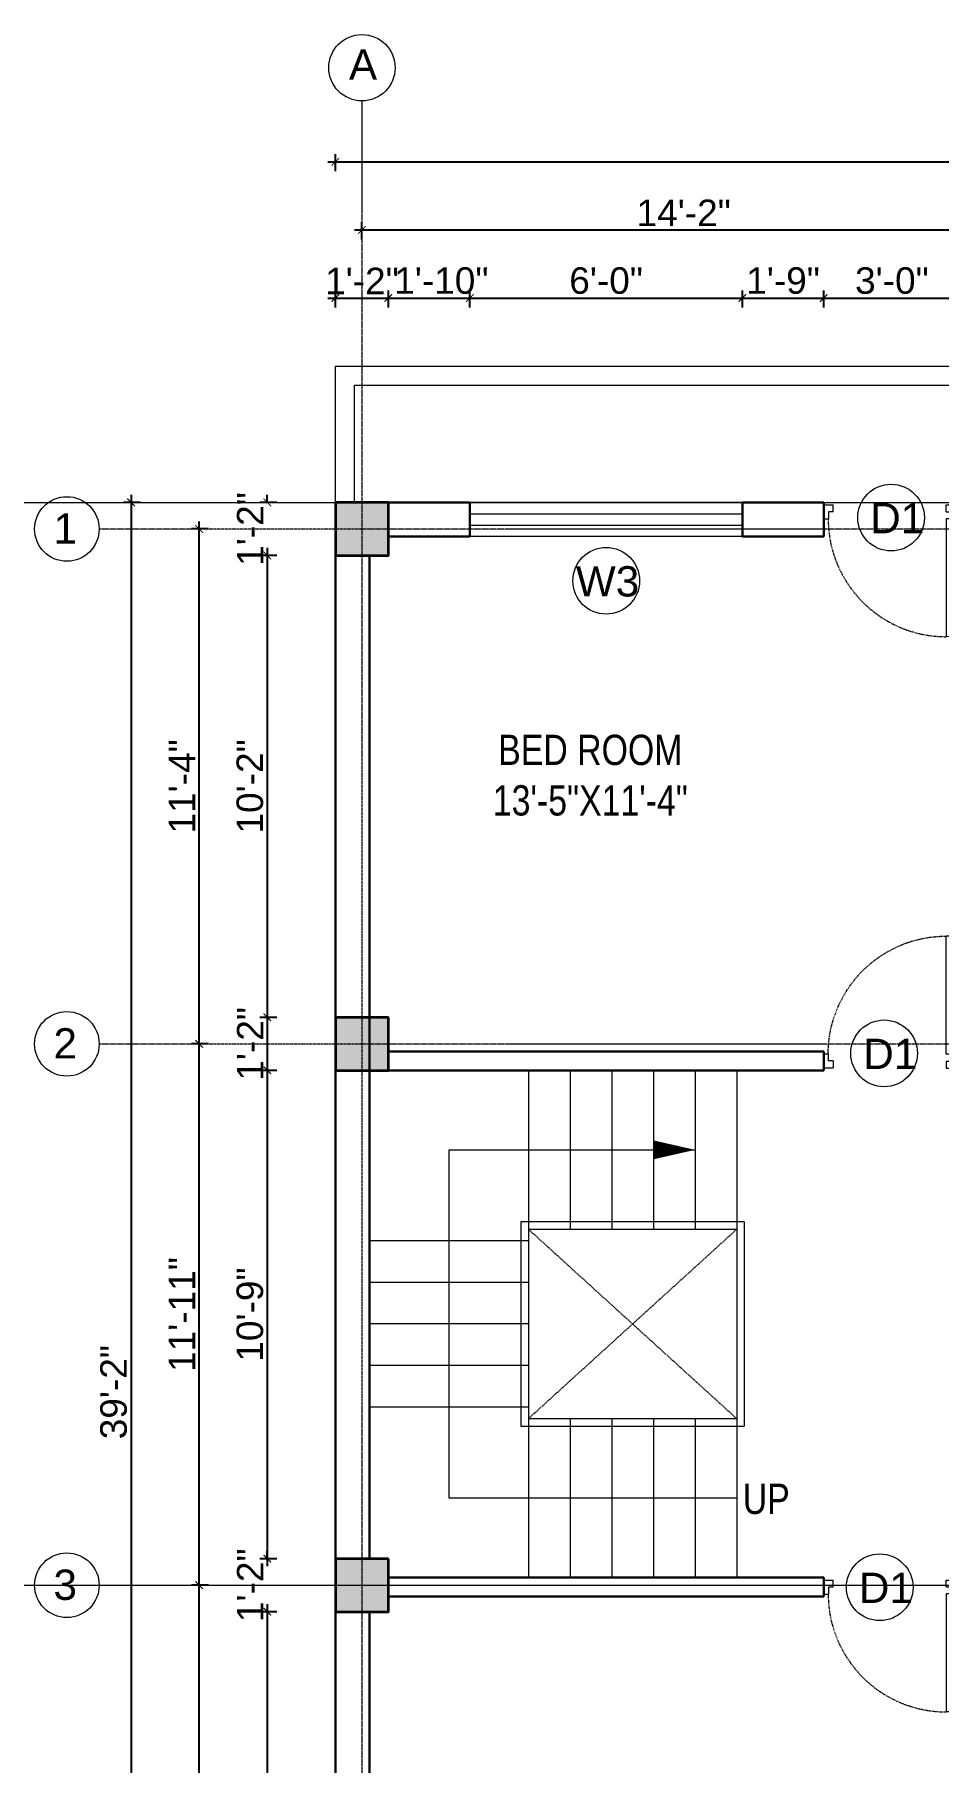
# Model space of a CAD drawing. Header units: inches. Extents: x 84707 to 107235, y 3922 to 10323.
# Drawn here: x 85953.5 to 86192.3, y 9822.7 to 10279.1 of the extents above; entities that cross this region are included whole.
import ezdxf

# ---------------------------------------------------------------- set-up
doc = ezdxf.new("R2010")
doc.units = ezdxf.units.IN
doc.header["$MEASUREMENT"] = 0
doc.linetypes.add('CENTER', pattern=[2, 1.25, -0.25, 0.25, -0.25])
doc.linetypes.add('HIDDEN', pattern=[0.375, 0.25, -0.125])
for name, color, linetype, lineweight in [('Annotate-Lite.w', 4, 'Continuous', 9), ('Annotations-Bold.w', 2, 'Continuous', 13), ('COLOUM', 3, 'Continuous', 35), ('DIM-2', 4, 'Continuous', 20), ('Door-Window.w', 4, 'Continuous', 15), ('HA', 254, 'Continuous', 9), ('stair', 6, 'Continuous', 5), ('wall', 240, 'Continuous', 30), ('wall light', 6, 'Continuous', 18), ('window', 130, 'Continuous', 13)]:
    doc.layers.add(name, color=color, linetype=linetype, lineweight=lineweight)
doc.styles.add('ARAIL', font='arial.ttf')
doc.styles.add('DIM', font='arial.ttf', dxfattribs={"width": 0.8})
doc.styles.add('gaurav', font='arial.ttf')
doc.dimstyles.new('8 inch dim', dxfattribs={"dimtxt": 7, "dimasz": 2, "dimexe": 2, "dimexo": 1, "dimgap": 1, "dimtad": 1, "dimdec": 0, "dimzin": 3, "dimdsep": 46, "dimlunit": 4, "dimtxsty": 'ARAIL', "dimblk": 'ARCHTICK', "dimcen": 0.09, "dimdle": 2, "dimadec": 0, "dimazin": 0, "dimtfac": 1, "dimtdec": 0, "dimtix": 1, "dimtofl": 0, "dimtmove": 1, "dimatfit": 3, "dimldrblk": 'ARCHTICK', "dimfxlon": 1, "dimtolj": 1, "dimtzin": 0, "dimarcsym": 0})

# ---------------------------------------------------------------- blocks, each defined once
blk = doc.blocks.new('column 14')
at = {"layer": 'COLOUM'}
h = blk.add_hatch(color=256, dxfattribs=at)
h.dxf.hatch_style = 1
h.paths.add_polyline_path([(7, 7), (-7, 7), (-7, -7), (7, -7)])
blk.add_lwpolyline([(7, 7), (7, -7), (-7, -7), (-7, 7)], close=True, dxfattribs=at)
blk = doc.blocks.new('*U9')
at = {"layer": 'Door-Window.w', "ltscale": 3}
for p, q in [((11067.44, 10097.93), (11092.24, 10116.76)), ((11092.24, 10116.76), (11093, 10115.8)), ((11068.18, 10096.96), (11093, 10115.8)), ((11063.03, 10097.66), (11065.96, 10099.89)), ((11065.96, 10099.89), (11067.44, 10097.93)), ((11065.97, 10096.82), (11067.44, 10097.93)), ((11067.44, 10097.93), (11068.18, 10096.96)), ((11065.25, 10094.74), (11063.03, 10097.66)), ((11066.71, 10095.85), (11065.25, 10094.74)), ((11066.71, 10095.85), (11065.97, 10096.82)), ((11084.8, 10072.06), (11083.33, 10070.95)), ((11084.81, 10068.99), (11083.33, 10070.95)), ((11084.8, 10072.06), (11085.54, 10071.08)), ((11084.81, 10068.99), (11087.74, 10071.22)), ((11085.54, 10071.08), (11087, 10072.19)), ((11087.74, 10071.22), (11087, 10072.19))]:
    blk.add_line(p, q, dxfattribs=at)
at = {"layer": 'Door-Window.w', "color": 9, "linetype": 'HIDDEN', "lineweight": 18}
blk.add_arc((11068.18, 10096.96), 31.16, 307.2347, 37.1906, dxfattribs=at)
blk = doc.blocks.new('_ArchTick')
at = {"color": 0, "linetype": 'ByBlock', "const_width": 0.15}
blk.add_lwpolyline([(-0.5, -0.5), (0.5, 0.5)], dxfattribs=at)
blk = doc.blocks.new('*D428')
at = {"layer": 'Defpoints', "color": 0, "transparency": 16777216}
for p in [(86033, 10155.52), (85979, 9685.52), (86033, 9685.52)]:
    blk.add_point(p, dxfattribs=at)
at = {"layer": 'DIM-2', "color": 0, "lineweight": -2, "transparency": 16777216}
for p, q in [((85981.5, 10155.52), (85977, 10155.52)), ((85979, 10157.52), (85979, 9683.52)), ((85981.5, 9685.52), (85977, 9685.52))]:
    blk.add_line(p, q, dxfattribs=at)
at = {"layer": 'DIM-2', "color": 0, "lineweight": -2, "transparency": 16777216, "xscale": 2, "yscale": 2, "zscale": 2}
for p, rotation in [((85979, 10155.52), 90), ((85979, 9685.52), 270)]:
    blk.add_blockref('_ArchTick', p, dxfattribs=dict(at, rotation=rotation))
at = {"layer": 'DIM-2', "color": 0, "transparency": 16777216, "insert": (85974.42, 9920.52), "char_height": 7, "attachment_point": 5, "rotation": 90, "style": 'ARAIL'}
blk.add_mtext('\\A1;39\'-2"', dxfattribs=at)
blk = doc.blocks.new('*D531')
at = {"layer": 'Defpoints', "color": 0, "transparency": 16777216}
for p in [(86047, 10209.52), (86033, 10155.52), (86047, 10155.52)]:
    blk.add_point(p, dxfattribs=at)
at = {"layer": 'DIM-2', "color": 0, "lineweight": -2, "transparency": 16777216}
for p, q in [((86033, 10207.02), (86033, 10211.52)), ((86047, 10207.02), (86047, 10211.52)), ((86031, 10209.52), (86049, 10209.52))]:
    blk.add_line(p, q, dxfattribs=at)
at = {"layer": 'DIM-2', "color": 0, "lineweight": -2, "transparency": 16777216, "xscale": 2, "yscale": 2, "zscale": 2, "rotation": 180}
blk.add_blockref('_ArchTick', (86033, 10209.52), dxfattribs=at)
at = {"layer": 'DIM-2', "color": 0, "lineweight": -2, "transparency": 16777216, "xscale": 2, "yscale": 2, "zscale": 2}
blk.add_blockref('_ArchTick', (86047, 10209.52), dxfattribs=at)
at = {"layer": 'DIM-2', "color": 0, "transparency": 16777216, "insert": (86040, 10214.03), "char_height": 7, "attachment_point": 5, "style": 'ARAIL'}
blk.add_mtext('\\A1;1\'-2"', dxfattribs=at)
blk = doc.blocks.new('*D532')
at = {"layer": 'Defpoints', "color": 0, "transparency": 16777216}
for p in [(86068.5, 10209.52), (86047, 10155.52), (86068.5, 10155.52)]:
    blk.add_point(p, dxfattribs=at)
at = {"layer": 'DIM-2', "color": 0, "lineweight": -2, "transparency": 16777216}
for p, q in [((86047, 10207.02), (86047, 10211.52)), ((86068.5, 10207.02), (86068.5, 10211.52)), ((86045, 10209.52), (86070.5, 10209.52))]:
    blk.add_line(p, q, dxfattribs=at)
at = {"layer": 'DIM-2', "color": 0, "lineweight": -2, "transparency": 16777216, "xscale": 2, "yscale": 2, "zscale": 2, "rotation": 180}
blk.add_blockref('_ArchTick', (86047, 10209.52), dxfattribs=at)
at = {"layer": 'DIM-2', "color": 0, "lineweight": -2, "transparency": 16777216, "xscale": 2, "yscale": 2, "zscale": 2}
blk.add_blockref('_ArchTick', (86068.5, 10209.52), dxfattribs=at)
at = {"layer": 'DIM-2', "color": 0, "transparency": 16777216, "insert": (86060.98, 10214.09), "char_height": 7, "attachment_point": 5, "style": 'ARAIL'}
blk.add_mtext('\\A1;1\'-10"', dxfattribs=at)
blk = doc.blocks.new('*D533')
at = {"layer": 'Defpoints', "color": 0, "transparency": 16777216}
for p in [(86140.5, 10209.52), (86068.5, 10155.52), (86140.5, 10155.52)]:
    blk.add_point(p, dxfattribs=at)
at = {"layer": 'DIM-2', "color": 0, "lineweight": -2, "transparency": 16777216}
for p, q in [((86068.5, 10207.02), (86068.5, 10211.52)), ((86140.5, 10207.02), (86140.5, 10211.52)), ((86066.5, 10209.52), (86142.5, 10209.52))]:
    blk.add_line(p, q, dxfattribs=at)
at = {"layer": 'DIM-2', "color": 0, "lineweight": -2, "transparency": 16777216, "xscale": 2, "yscale": 2, "zscale": 2, "rotation": 180}
blk.add_blockref('_ArchTick', (86068.5, 10209.52), dxfattribs=at)
at = {"layer": 'DIM-2', "color": 0, "lineweight": -2, "transparency": 16777216, "xscale": 2, "yscale": 2, "zscale": 2}
blk.add_blockref('_ArchTick', (86140.5, 10209.52), dxfattribs=at)
at = {"layer": 'DIM-2', "color": 0, "transparency": 16777216, "insert": (86104.5, 10214.09), "char_height": 7, "attachment_point": 5, "style": 'ARAIL'}
blk.add_mtext('\\A1;6\'-0"', dxfattribs=at)
blk = doc.blocks.new('*D534')
at = {"layer": 'Defpoints', "color": 0, "transparency": 16777216}
for p in [(86161.99, 10209.52), (86140.5, 10155.52), (86161.99, 10155.51)]:
    blk.add_point(p, dxfattribs=at)
at = {"layer": 'DIM-2', "color": 0, "lineweight": -2, "transparency": 16777216}
for p, q in [((86140.5, 10207.02), (86140.5, 10211.52)), ((86161.99, 10207.02), (86161.99, 10211.52)), ((86138.5, 10209.52), (86163.99, 10209.52))]:
    blk.add_line(p, q, dxfattribs=at)
at = {"layer": 'DIM-2', "color": 0, "lineweight": -2, "transparency": 16777216, "xscale": 2, "yscale": 2, "zscale": 2, "rotation": 180}
blk.add_blockref('_ArchTick', (86140.5, 10209.52), dxfattribs=at)
at = {"layer": 'DIM-2', "color": 0, "lineweight": -2, "transparency": 16777216, "xscale": 2, "yscale": 2, "zscale": 2}
blk.add_blockref('_ArchTick', (86161.99, 10209.52), dxfattribs=at)
at = {"layer": 'DIM-2', "color": 0, "transparency": 16777216, "insert": (86151.25, 10214.09), "char_height": 7, "attachment_point": 5, "style": 'ARAIL'}
blk.add_mtext('\\A1;1\'-9"', dxfattribs=at)
blk = doc.blocks.new('*D545')
at = {"layer": 'Defpoints', "color": 0, "transparency": 16777216}
for p in [(86198, 10209.52), (86161.99, 10155.51), (86198, 10155.52)]:
    blk.add_point(p, dxfattribs=at)
at = {"layer": 'DIM-2', "color": 0, "lineweight": -2, "transparency": 16777216}
for p, q in [((86161.99, 10207.02), (86161.99, 10211.52)), ((86198, 10207.02), (86198, 10211.52)), ((86159.99, 10209.52), (86200, 10209.52))]:
    blk.add_line(p, q, dxfattribs=at)
at = {"layer": 'DIM-2', "color": 0, "lineweight": -2, "transparency": 16777216, "xscale": 2, "yscale": 2, "zscale": 2, "rotation": 180}
blk.add_blockref('_ArchTick', (86161.99, 10209.52), dxfattribs=at)
at = {"layer": 'DIM-2', "color": 0, "lineweight": -2, "transparency": 16777216, "xscale": 2, "yscale": 2, "zscale": 2}
blk.add_blockref('_ArchTick', (86198, 10209.52), dxfattribs=at)
at = {"layer": 'DIM-2', "color": 0, "transparency": 16777216, "insert": (86180, 10214.09), "char_height": 7, "attachment_point": 5, "style": 'ARAIL'}
blk.add_mtext('\\A1;3\'-0"', dxfattribs=at)
blk = doc.blocks.new('*D551')
at = {"layer": 'Defpoints', "color": 0, "transparency": 16777216}
for p in [(86210, 10227.52), (86040, 10155.52), (86210, 10155.52)]:
    blk.add_point(p, dxfattribs=at)
at = {"layer": 'DIM-2', "color": 0, "lineweight": -2, "transparency": 16777216}
for p, q in [((86040, 10225.02), (86040, 10229.52)), ((86210, 10225.02), (86210, 10229.52)), ((86038, 10227.52), (86212, 10227.52))]:
    blk.add_line(p, q, dxfattribs=at)
at = {"layer": 'DIM-2', "color": 0, "lineweight": -2, "transparency": 16777216, "xscale": 2, "yscale": 2, "zscale": 2, "rotation": 180}
blk.add_blockref('_ArchTick', (86040, 10227.52), dxfattribs=at)
at = {"layer": 'DIM-2', "color": 0, "lineweight": -2, "transparency": 16777216, "xscale": 2, "yscale": 2, "zscale": 2}
blk.add_blockref('_ArchTick', (86210, 10227.52), dxfattribs=at)
at = {"layer": 'DIM-2', "color": 0, "transparency": 16777216, "insert": (86125, 10232.03), "char_height": 7, "attachment_point": 5, "style": 'ARAIL'}
blk.add_mtext('\\A1;14\'-2"', dxfattribs=at)
blk = doc.blocks.new('*D439')
at = {"layer": 'Defpoints', "color": 0, "transparency": 16777216}
for p in [(86391.69, 10245.52), (86033, 10155.52), (86391.69, 10155.52)]:
    blk.add_point(p, dxfattribs=at)
at = {"layer": 'DIM-2', "color": 0, "lineweight": -2, "transparency": 16777216}
for p, q in [((86033, 10243.02), (86033, 10247.52)), ((86391.69, 10243.02), (86391.69, 10247.52)), ((86031, 10245.52), (86393.69, 10245.52))]:
    blk.add_line(p, q, dxfattribs=at)
at = {"layer": 'DIM-2', "color": 0, "lineweight": -2, "transparency": 16777216, "xscale": 2, "yscale": 2, "zscale": 2, "rotation": 180}
blk.add_blockref('_ArchTick', (86033, 10245.52), dxfattribs=at)
at = {"layer": 'DIM-2', "color": 0, "lineweight": -2, "transparency": 16777216, "xscale": 2, "yscale": 2, "zscale": 2}
blk.add_blockref('_ArchTick', (86391.69, 10245.52), dxfattribs=at)
at = {"layer": 'DIM-2', "color": 0, "transparency": 16777216, "insert": (86212.34, 10250.09), "char_height": 7, "attachment_point": 5, "style": 'ARAIL'}
blk.add_mtext('\\A1;29\'-11"', dxfattribs=at)
blk = doc.blocks.new('*D440')
at = {"layer": 'Defpoints', "color": 0, "transparency": 16777216}
for p in [(86033, 10155.52), (86015, 10141.52), (86033, 10141.52)]:
    blk.add_point(p, dxfattribs=at)
at = {"layer": 'DIM-2', "color": 0, "lineweight": -2, "transparency": 16777216}
for p, q in [((86017.5, 10155.52), (86013, 10155.52)), ((86015, 10155.52), (86015, 10157.52)), ((86017.5, 10141.52), (86013, 10141.52)), ((86015, 10141.52), (86015, 10139.52))]:
    blk.add_line(p, q, dxfattribs=at)
at = {"layer": 'DIM-2', "color": 0, "lineweight": -2, "transparency": 16777216, "xscale": 2, "yscale": 2, "zscale": 2}
for p, rotation in [((86015, 10155.52), 270), ((86015, 10141.52), 90)]:
    blk.add_blockref('_ArchTick', p, dxfattribs=dict(at, rotation=rotation))
at = {"layer": 'DIM-2', "color": 0, "transparency": 16777216, "insert": (86010.48, 10148.52), "char_height": 7, "attachment_point": 5, "rotation": 90, "style": 'ARAIL'}
blk.add_mtext('\\A1;1\'-2"', dxfattribs=at)
blk = doc.blocks.new('*D441')
at = {"layer": 'Defpoints', "color": 0, "transparency": 16777216}
for p in [(86033, 10141.52), (86015, 10019.52), (86033, 10019.52)]:
    blk.add_point(p, dxfattribs=at)
at = {"layer": 'DIM-2', "color": 0, "lineweight": -2, "transparency": 16777216}
for p, q in [((86017.5, 10141.52), (86013, 10141.52)), ((86015, 10143.52), (86015, 10017.52)), ((86017.5, 10019.52), (86013, 10019.52))]:
    blk.add_line(p, q, dxfattribs=at)
at = {"layer": 'DIM-2', "color": 0, "lineweight": -2, "transparency": 16777216, "xscale": 2, "yscale": 2, "zscale": 2}
for p, rotation in [((86015, 10141.52), 90), ((86015, 10019.52), 270)]:
    blk.add_blockref('_ArchTick', p, dxfattribs=dict(at, rotation=rotation))
at = {"layer": 'DIM-2', "color": 0, "transparency": 16777216, "insert": (86010.42, 10080.52), "char_height": 7, "attachment_point": 5, "rotation": 90, "style": 'ARAIL'}
blk.add_mtext('\\A1;10\'-2"', dxfattribs=at)
blk = doc.blocks.new('*D442')
at = {"layer": 'Defpoints', "color": 0, "transparency": 16777216}
for p in [(86033, 10019.52), (86015, 10005.52), (86033, 10005.52)]:
    blk.add_point(p, dxfattribs=at)
at = {"layer": 'DIM-2', "color": 0, "lineweight": -2, "transparency": 16777216}
for p, q in [((86017.5, 10019.52), (86013, 10019.52)), ((86015, 10021.52), (86015, 10003.52)), ((86017.5, 10005.52), (86013, 10005.52))]:
    blk.add_line(p, q, dxfattribs=at)
at = {"layer": 'DIM-2', "color": 0, "lineweight": -2, "transparency": 16777216, "xscale": 2, "yscale": 2, "zscale": 2}
for p, rotation in [((86015, 10019.52), 90), ((86015, 10005.52), 270)]:
    blk.add_blockref('_ArchTick', p, dxfattribs=dict(at, rotation=rotation))
at = {"layer": 'DIM-2', "color": 0, "transparency": 16777216, "insert": (86010.48, 10012.52), "char_height": 7, "attachment_point": 5, "rotation": 90, "style": 'ARAIL'}
blk.add_mtext('\\A1;1\'-2"', dxfattribs=at)
blk = doc.blocks.new('*D443')
at = {"layer": 'Defpoints', "color": 0, "transparency": 16777216}
for p in [(86033, 10005.52), (86015, 9876.52), (86033, 9876.52)]:
    blk.add_point(p, dxfattribs=at)
at = {"layer": 'DIM-2', "color": 0, "lineweight": -2, "transparency": 16777216}
for p, q in [((86017.5, 10005.52), (86013, 10005.52)), ((86015, 10007.52), (86015, 9874.52)), ((86017.5, 9876.52), (86013, 9876.52))]:
    blk.add_line(p, q, dxfattribs=at)
at = {"layer": 'DIM-2', "color": 0, "lineweight": -2, "transparency": 16777216, "xscale": 2, "yscale": 2, "zscale": 2}
for p, rotation in [((86015, 10005.52), 90), ((86015, 9876.52), 270)]:
    blk.add_blockref('_ArchTick', p, dxfattribs=dict(at, rotation=rotation))
at = {"layer": 'DIM-2', "color": 0, "transparency": 16777216, "insert": (86010.42, 9941.02), "char_height": 7, "attachment_point": 5, "rotation": 90, "style": 'ARAIL'}
blk.add_mtext('\\A1;10\'-9"', dxfattribs=at)
blk = doc.blocks.new('*D444')
at = {"layer": 'Defpoints', "color": 0, "transparency": 16777216}
for p in [(86033, 9876.52), (86015, 9862.52), (86033, 9862.52)]:
    blk.add_point(p, dxfattribs=at)
at = {"layer": 'DIM-2', "color": 0, "lineweight": -2, "transparency": 16777216}
for p, q in [((86015, 9876.52), (86015, 9878.52)), ((86017.5, 9876.52), (86013, 9876.52)), ((86017.5, 9862.52), (86013, 9862.52)), ((86015, 9862.52), (86015, 9860.52))]:
    blk.add_line(p, q, dxfattribs=at)
at = {"layer": 'DIM-2', "color": 0, "lineweight": -2, "transparency": 16777216, "xscale": 2, "yscale": 2, "zscale": 2}
for p, rotation in [((86015, 9876.52), 270), ((86015, 9862.52), 90)]:
    blk.add_blockref('_ArchTick', p, dxfattribs=dict(at, rotation=rotation))
at = {"layer": 'DIM-2', "color": 0, "transparency": 16777216, "insert": (86010.48, 9869.52), "char_height": 7, "attachment_point": 5, "rotation": 90, "style": 'ARAIL'}
blk.add_mtext('\\A1;1\'-2"', dxfattribs=at)
blk = doc.blocks.new('*D445')
at = {"layer": 'Defpoints', "color": 0, "transparency": 16777216}
for p in [(86033, 9862.52), (86015, 9699.52), (86033, 9699.52)]:
    blk.add_point(p, dxfattribs=at)
at = {"layer": 'DIM-2', "color": 0, "lineweight": -2, "transparency": 16777216}
for p, q in [((86015, 9864.52), (86015, 9697.52)), ((86017.5, 9862.52), (86013, 9862.52)), ((86017.5, 9699.52), (86013, 9699.52))]:
    blk.add_line(p, q, dxfattribs=at)
at = {"layer": 'DIM-2', "color": 0, "lineweight": -2, "transparency": 16777216, "xscale": 2, "yscale": 2, "zscale": 2}
for p, rotation in [((86015, 9862.52), 90), ((86015, 9699.52), 270)]:
    blk.add_blockref('_ArchTick', p, dxfattribs=dict(at, rotation=rotation))
at = {"layer": 'DIM-2', "color": 0, "transparency": 16777216, "insert": (86010.42, 9781.02), "char_height": 7, "attachment_point": 5, "rotation": 90, "style": 'ARAIL'}
blk.add_mtext('\\A1;13\'-7"', dxfattribs=at)
blk = doc.blocks.new('*D429')
at = {"layer": 'Defpoints', "color": 0, "transparency": 16777216}
for p in [(85997, 9869.52), (86033, 9869.52), (86033, 9692.52)]:
    blk.add_point(p, dxfattribs=at)
at = {"layer": 'DIM-2', "color": 0, "lineweight": -2, "transparency": 16777216}
for p, q in [((85999.5, 9869.52), (85995, 9869.52)), ((85997, 9690.52), (85997, 9871.52)), ((85999.5, 9692.52), (85995, 9692.52))]:
    blk.add_line(p, q, dxfattribs=at)
at = {"layer": 'DIM-2', "color": 0, "lineweight": -2, "transparency": 16777216, "xscale": 2, "yscale": 2, "zscale": 2}
for p, rotation in [((85997, 9869.52), 90), ((85997, 9692.52), 270)]:
    blk.add_blockref('_ArchTick', p, dxfattribs=dict(at, rotation=rotation))
at = {"layer": 'DIM-2', "color": 0, "transparency": 16777216, "insert": (85992.42, 9781.02), "char_height": 7, "attachment_point": 5, "rotation": 90, "style": 'ARAIL'}
blk.add_mtext('\\A1;14\'-9"', dxfattribs=at)
blk = doc.blocks.new('*D430')
at = {"layer": 'Defpoints', "color": 0, "transparency": 16777216}
for p in [(85997, 10012.52), (86033, 10012.52), (86033, 9869.52)]:
    blk.add_point(p, dxfattribs=at)
at = {"layer": 'DIM-2', "color": 0, "lineweight": -2, "transparency": 16777216}
for p, q in [((85997, 9867.52), (85997, 10014.52)), ((85999.5, 10012.52), (85995, 10012.52)), ((85999.5, 9869.52), (85995, 9869.52))]:
    blk.add_line(p, q, dxfattribs=at)
at = {"layer": 'DIM-2', "color": 0, "lineweight": -2, "transparency": 16777216, "xscale": 2, "yscale": 2, "zscale": 2}
for p, rotation in [((85997, 10012.52), 90), ((85997, 9869.52), 270)]:
    blk.add_blockref('_ArchTick', p, dxfattribs=dict(at, rotation=rotation))
at = {"layer": 'DIM-2', "color": 0, "transparency": 16777216, "insert": (85992.48, 9941.02), "char_height": 7, "attachment_point": 5, "rotation": 90, "style": 'ARAIL'}
blk.add_mtext('\\A1;11\'-11"', dxfattribs=at)
blk = doc.blocks.new('*D431')
at = {"layer": 'Defpoints', "color": 0, "transparency": 16777216}
for p in [(85997, 10148.52), (86033, 10148.52), (86033, 10012.52)]:
    blk.add_point(p, dxfattribs=at)
at = {"layer": 'DIM-2', "color": 0, "lineweight": -2, "transparency": 16777216}
for p, q in [((85997, 10010.52), (85997, 10150.52)), ((85999.5, 10148.52), (85995, 10148.52)), ((85999.5, 10012.52), (85995, 10012.52))]:
    blk.add_line(p, q, dxfattribs=at)
at = {"layer": 'DIM-2', "color": 0, "lineweight": -2, "transparency": 16777216, "xscale": 2, "yscale": 2, "zscale": 2}
for p, rotation in [((85997, 10148.52), 90), ((85997, 10012.52), 270)]:
    blk.add_blockref('_ArchTick', p, dxfattribs=dict(at, rotation=rotation))
at = {"layer": 'DIM-2', "color": 0, "transparency": 16777216, "insert": (85992.48, 10080.52), "char_height": 7, "attachment_point": 5, "rotation": 90, "style": 'ARAIL'}
blk.add_mtext('\\A1;11\'-4"', dxfattribs=at)

msp = doc.modelspace()

# ---------------------------------------------------------------- linework, layer by layer
at = {"layer": 'Annotate-Lite.w', "ltscale": 0.005}
for centre in [(86179.78, 10151.52), (86104.53, 10134.84), (86177.94, 10010.01), (86176.79, 9868.97)]:
    msp.add_circle(centre, 8.81, dxfattribs=at)
at = {"layer": 'Annotations-Bold.w', "linetype": 'CENTER', "ltscale": 0.3}
for p, q in [((86040, 10261.58), (86040, 9585.08)), ((85970.58, 10148.52), (86456.83, 10148.52)), ((85970.58, 10012.52), (86456.83, 10012.52)), ((85970.58, 9869.52), (86456.83, 9869.52))]:
    msp.add_line(p, q, dxfattribs=at)
at = {"layer": 'DIM-2'}
for p in [(84806.37, 10155.52), (87688.48, 9869.52)]:
    msp.add_xline(p, (1, 0), dxfattribs=at)
for centre, radius in [((86040, 10270.35), 8.77), ((85962.05, 10148.52), 8.53), ((85962.05, 10012.52), 8.53), ((85962.05, 9869.52), 8.53)]:
    msp.add_circle(centre, radius, dxfattribs=at)
at = {"layer": 'HA', "linetype": 'HIDDEN'}
for p, q in [((86139, 9963.52), (86084, 9913.52)), ((86139, 9913.52), (86084, 9963.52))]:
    msp.add_line(p, q, dxfattribs=at)
at = {"layer": 'HA'}
msp.add_lwpolyline([(86117, 9984.52, 5, 0, 0), (86128, 9984.52, 0, 0, 0)], format="xyseb", dxfattribs=at)
msp.add_lwpolyline([(86139, 9892.52), (86063, 9892.52), (86063, 9984.52), (86128, 9984.52)], dxfattribs=at)
at = {"layer": 'stair'}
for p, q in [((86082, 9965.52), (86082, 9911.52)), ((86141, 9965.52), (86082, 9965.52)), ((86084, 9963.52), (86084, 9913.52)), ((86139, 9963.52), (86084, 9963.52)), ((86139, 9963.52), (86139, 9871.52)), ((86141, 9965.52), (86141, 9911.52)), ((86084, 9960.52), (86042, 9960.52)), ((86084, 9949.52), (86042, 9949.52)), ((86084, 9938.52), (86042, 9938.52)), ((86084, 9927.52), (86042, 9927.52)), ((86084, 9916.52), (86042, 9916.52)), ((86084, 9913.52), (86139, 9913.52)), ((86082, 9911.52), (86141, 9911.52))]:
    msp.add_line(p, q, dxfattribs=at)
for points in [[(86084, 10005.52), (86084, 9963.52)], [(86095, 10005.52), (86095, 9963.52)], [(86106, 10005.52), (86106, 9963.52)], [(86117, 10005.52), (86117, 9963.52)], [(86128, 10005.52), (86128, 9963.52)], [(86139, 10005.52), (86139, 9963.52)], [(86084, 9913.52), (86084, 9871.52)], [(86095, 9913.52), (86095, 9871.52)], [(86106, 9913.52), (86106, 9871.52)], [(86117, 9913.52), (86117, 9871.52)], [(86128, 9913.52), (86128, 9871.52)]]:
    msp.add_lwpolyline(points, dxfattribs=at)
at = {"layer": 'wall'}
for p, q in [((86047, 10155.52), (86068.5, 10155.52)), ((86068.5, 10146.52), (86068.5, 10155.52)), ((86140.5, 10155.52), (86161.99, 10155.51)), ((86140.5, 10146.52), (86140.5, 10155.52)), ((86161.99, 10155.51), (86161.99, 10146.51)), ((86068.5, 10146.52), (86047, 10146.52)), ((86161.99, 10146.51), (86140.5, 10146.52)), ((86033, 10141.52), (86033, 9876.52)), ((86042, 10141.52), (86042, 9876.52)), ((86047, 10010.52), (86162, 10010.52)), ((86162, 10010.52), (86162, 10005.52)), ((86047, 10005.52), (86162, 10005.52)), ((86042.06, 9963.52), (86042, 9963.52)), ((86047, 9871.52), (86162, 9871.52)), ((86162, 9866.52), (86162, 9871.52)), ((86047, 9866.52), (86162, 9866.52)), ((86033, 9862.52), (86033, 9699.52)), ((86042, 9862.52), (86042, 9699.52))]:
    msp.add_line(p, q, dxfattribs=at)
at = {"layer": 'wall light'}
msp.add_line((86033, 10155.52), (86033, 10191.52), dxfattribs=at)
for points in [[(86033, 10191.52), (86393.79, 10191.52)], [(86038, 10155.52), (86038, 10186.52), (86388.49, 10186.52), (86386.68, 10155.52)]]:
    msp.add_lwpolyline(points, dxfattribs=at)
at = {"layer": 'window'}
for p, q in [((86140.5, 10155.52), (86068.5, 10155.52)), ((86068.5, 10152.52), (86140.5, 10152.52)), ((86068.5, 10149.52), (86140.5, 10149.52)), ((86140.5, 10146.52), (86068.5, 10146.52))]:
    msp.add_line(p, q, dxfattribs=at)

# ---------------------------------------------------------------- block references
at = {"layer": 'Door-Window.w', "linetype": 'ByBlock'}
for p, xscale, yscale, zscale, rotation in [((84831.5, 25067.72), 0.999790782091718, 0.999790782091718, 0.999790782091718, 232.8475757098403), ((84831.5, -4906.69), -0.999790782091718, 0.999790782091718, 0.999790782091718, 307.1524242901597), ((84831.5, 24783.72), 0.9997907820917175, 0.9997907820917175, 0.9997907820917175, 232.8475757098404)]:
    msp.add_blockref('*U9', p, dxfattribs=dict(at, xscale=xscale, yscale=yscale, zscale=zscale, rotation=rotation))
at = {"layer": 'wall', "xscale": -1, "rotation": 270}
for p in [(86040, 10148.52), (86040, 10012.52), (86040, 9869.52)]:
    msp.add_blockref('column 14', p, dxfattribs=at)

# ---------------------------------------------------------------- texts
at = {"ltscale": 7, "char_height": 8, "width": 121.9318, "attachment_point": 8, "style": 'DIM'}
for s, insert in [('BED ROOM\\P13\'-5"X11\'-4"', (86100.33, 10072.72)), ('UP', (86146.81, 9888.22))]:
    msp.add_mtext(s, dxfattribs=dict(at, insert=insert))
at = {"layer": 'Annotate-Lite.w', "ltscale": 0.005, "char_height": 8, "attachment_point": 1, "style": 'gaurav'}
for s, insert in [('D1', (86174.27, 10155.38)), ('W3', (86096.5, 10138.69)), ('D1', (86172.43, 10013.87)), ('D1', (86171.27, 9872.84))]:
    msp.add_mtext_dynamic_manual_height_columns(s, width=8, gutter_width=100, heights=[0], dxfattribs=dict(at, insert=insert))
at = {"layer": 'Annotations-Bold.w', "linetype": 'CENTER', "ltscale": 1.5, "char_height": 8, "attachment_point": 1, "style": 'ARAIL'}
for s, insert in [('A', (86036.57, 10275.18)), ('1', (85958.51, 10152.65)), ('2', (85958.51, 10016.65)), ('3', (85958.51, 9873.65))]:
    msp.add_mtext_dynamic_manual_height_columns(s, width=6.5393, gutter_width=100, heights=[0], dxfattribs=dict(at, insert=insert))

# ---------------------------------------------------------------- dimensions: what is measured, and where the dimension line sits
at = {"layer": 'DIM-2'}
for base, p1, p2, picture, middle in [((86391.69, 10245.52), (86033, 10155.52), (86391.69, 10155.52), '*D439', (86212.34, 10250.09)), ((86210, 10227.52), (86040, 10155.52), (86210, 10155.52), '*D551', (86125, 10232.03)), ((86140.5, 10209.52), (86068.5, 10155.52), (86140.5, 10155.52), '*D533', (86104.5, 10214.09)), ((86161.99, 10209.52), (86140.5, 10155.52), (86161.99, 10155.51), '*D534', (86151.25, 10214.09)), ((86198, 10209.52), (86161.99, 10155.51), (86198, 10155.52), '*D545', (86180, 10214.09))]:
    dim = msp.add_linear_dim(base=base, p1=p1, p2=p2, dimstyle='8 inch dim', dxfattribs=at)
    dim.commit()
    dim.dimension.update_dxf_attribs({"geometry": picture, "text_midpoint": middle})
for base, p1, p2, picture, middle in [((86047, 10209.52), (86033, 10155.52), (86047, 10155.52), '*D531', (86040, 10209.52)), ((86068.49542719, 10209.5175075), (86046.99542719, 10155.5175075), (86068.49542719, 10155.5175075), '*D532', (86060.97769251, 10209.5175075))]:
    dim = msp.add_linear_dim(base=base, p1=p1, p2=p2, dimstyle='8 inch dim', dxfattribs=at)
    dim.commit()
    dim.dimension.update_dxf_attribs({"geometry": picture, "text_midpoint": middle, "dimtype": 160})
for base, p1, p2, picture, middle in [((85979, 9685.52), (86033, 10155.52), (86033, 9685.52), '*D428', (85974.42, 9920.52)), ((86015, 10141.52), (86033, 10155.52), (86033, 10141.52), '*D440', (86010.48, 10148.52)), ((85997, 10148.52), (86033, 10012.52), (86033, 10148.52), '*D431', (85992.48, 10080.52)), ((86015, 10019.52), (86033, 10141.52), (86033, 10019.52), '*D441', (86010.42, 10080.52)), ((85997, 10012.52), (86033, 9869.52), (86033, 10012.52), '*D430', (85992.48, 9941.02)), ((86015, 9876.52), (86033, 10005.52), (86033, 9876.52), '*D443', (86010.42, 9941.02)), ((86015, 9862.52), (86033, 9876.52), (86033, 9862.52), '*D444', (86010.48, 9869.52)), ((85997, 9869.52), (86033, 9692.52), (86033, 9869.52), '*D429', (85992.42, 9781.02)), ((86015, 9699.52), (86033, 9862.52), (86033, 9699.52), '*D445', (86010.42, 9781.02))]:
    dim = msp.add_linear_dim(base=base, p1=p1, p2=p2, angle=90, dimstyle='8 inch dim', dxfattribs=at)
    dim.commit()
    dim.dimension.update_dxf_attribs({"geometry": picture, "text_midpoint": middle})
dim = msp.add_linear_dim(base=(86015, 10005.52), p1=(86033, 10019.52), p2=(86033, 10005.52), angle=90, dimstyle='8 inch dim', dxfattribs=at)
dim.commit()
dim.dimension.update_dxf_attribs({"geometry": '*D442', "text_midpoint": (86015, 10012.52), "dimtype": 160})

doc.saveas('drawing.dxf')
